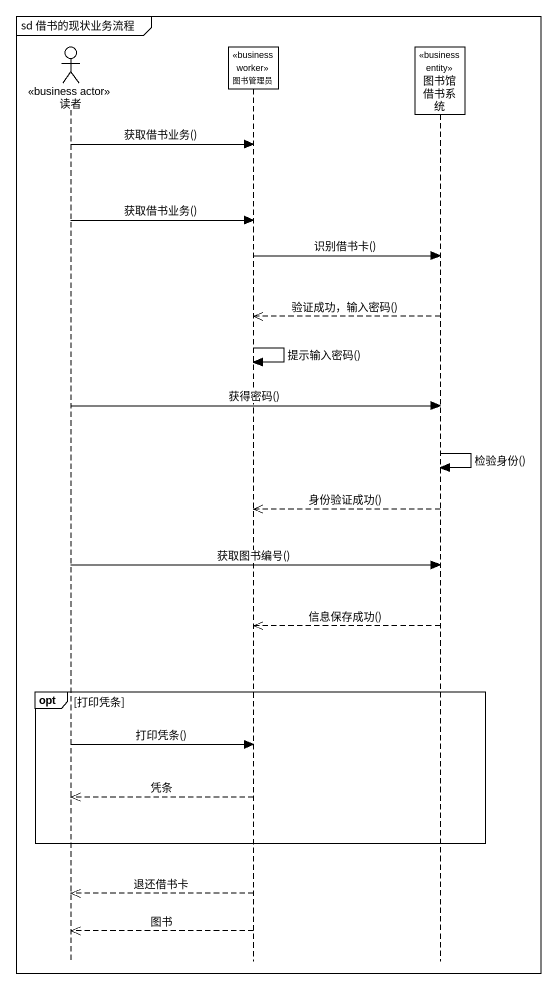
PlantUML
@startuml
mainframe sd 借书的现状业务流程
hide footbox
actor 读者 <<business actor>>
participant 图书管理员 <<business worker>>
participant 图书馆借书系统 <<business entity>>

读者 -> 图书管理员 : 获取借书业务()
读者 -> 图书管理员 : 获取借书业务()
图书管理员 -> 图书馆借书系统 : 识别借书卡()
图书馆借书系统 -->> 图书管理员 : 验证成功，输入密码()
图书管理员 -> 图书管理员 : 提示输入密码()
读者 -> 图书馆借书系统 : 获得密码()
图书馆借书系统 -> 图书馆借书系统 : 检验身份()
图书馆借书系统 -->> 图书管理员 : 身份验证成功()
读者 -> 图书馆借书系统 : 获取图书编号()
图书馆借书系统 -->> 图书管理员 : 信息保存成功()
opt 打印凭条
  读者 -> 图书管理员 : 打印凭条()
  图书管理员 -->> 读者 : 凭条
end
图书管理员 -->> 读者 : 退还借书卡
图书管理员 -->> 读者 : 图书
@enduml
